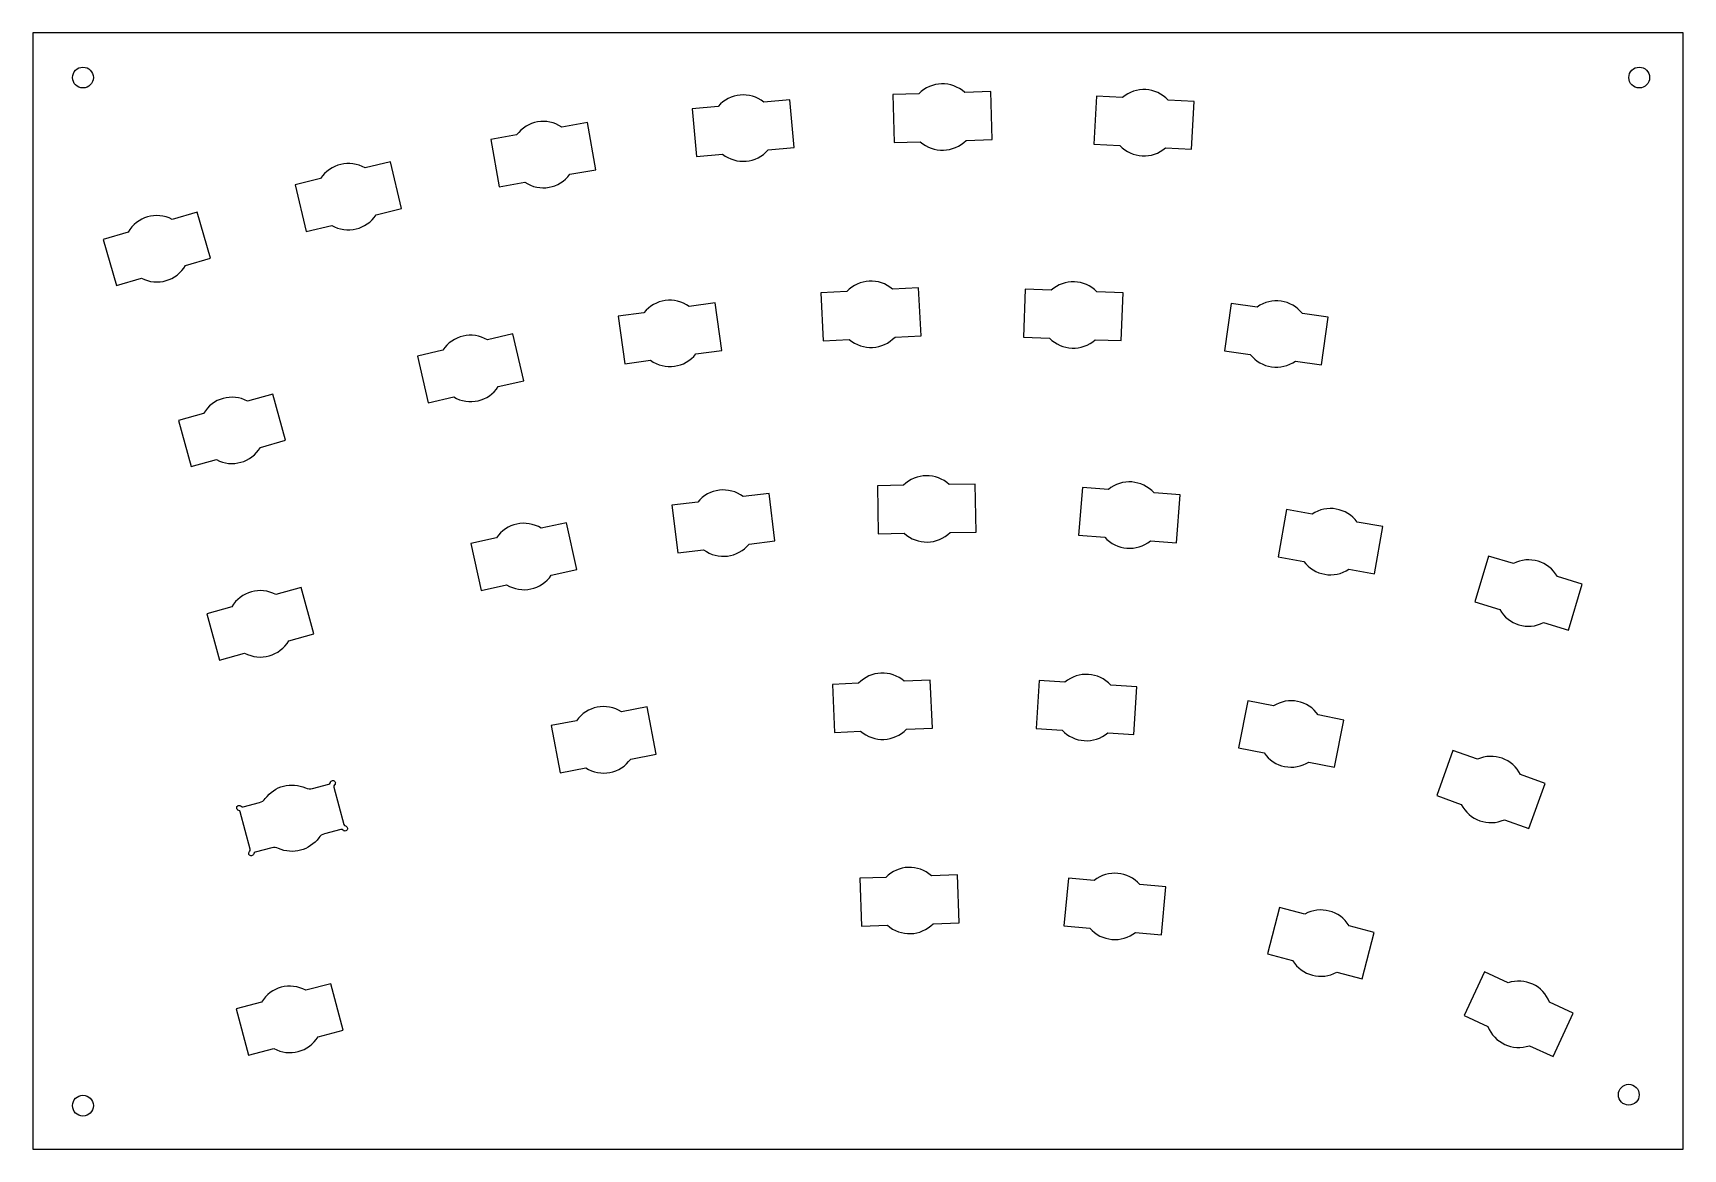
# Model space of a CAD drawing. Header units: millimetres. Extents: x -79 to 82, y -56 to 54.
import ezdxf

# ---------------------------------------------------------------- set-up
doc = ezdxf.new("R2010")
doc.units = ezdxf.units.MM
doc.layers.get('0').update_dxf_attribs({"linetype": 'CONTINUOUS'})

msp = doc.modelspace()

# ---------------------------------------------------------------- linework, layer by layer
msp.add_lwpolyline([(-79.39, 53.59), (-79.39, -55.76), (82.35, -55.76), (82.35, 53.59)], close=True)
for points in [[(7.59, 42.94, 0.400892), (12.08, 43.07), (14.63, 43.15), (14.49, 47.85), (11.94, 47.77, 0.400892), (7.45, 47.64), (4.9, 47.56), (5.04, 42.86)], [(-12.23, 46.4), (-14.77, 46.17), (-14.35, 41.49), (-11.8, 41.72, 0.400892), (-7.33, 42.13), (-4.78, 42.37), (-5.21, 47.05), (-7.76, 46.81, 0.400892)], [(31.63, 42.33), (34.18, 42.19), (34.43, 46.88), (31.88, 47.02, 0.400892), (27.4, 47.26), (24.85, 47.39), (24.6, 42.7), (27.15, 42.56, 0.400892)], [(-27.56, 44.37, 0.400892), (-31.98, 43.6), (-34.5, 43.16), (-33.69, 38.53), (-31.17, 38.97, 0.400892), (-26.75, 39.74), (-24.23, 40.18), (-25.04, 44.81)], [(-44.35, 40.95), (-46.84, 40.36, 0.400892), (-51.2, 39.32), (-53.69, 38.72), (-52.6, 34.15), (-50.11, 34.74, 0.400892), (-45.75, 35.78), (-43.26, 36.38)], [(-70.06, 34.07), (-72.52, 33.36), (-71.2, 28.84), (-68.75, 29.56, 0.400892), (-64.44, 30.82), (-61.98, 31.53), (-63.3, 36.04), (-65.75, 35.33, 0.400892)], [(5.11, 23.8), (7.66, 23.93), (7.42, 28.62), (4.87, 28.49, 0.400892), (0.38, 28.26), (-2.17, 28.13), (-1.92, 23.43), (0.63, 23.56, 0.400892)], [(24.74, 23.54), (27.29, 23.45), (27.46, 28.14), (24.9, 28.23, 0.400892), (20.42, 28.39), (17.86, 28.48), (17.7, 23.78), (20.25, 23.69, 0.400892)], [(-14.41, 22.14), (-11.88, 22.49), (-12.53, 27.14), (-15.06, 26.79, 0.400892), (-19.51, 26.18), (-22.04, 25.83), (-21.39, 21.17), (-18.86, 21.52, 0.400892)], [(45.04, 26.1, 0.400892), (40.6, 26.74), (38.07, 27.1), (37.4, 22.45), (39.93, 22.09, 0.400892), (44.37, 21.45), (46.9, 21.08), (47.57, 25.73)], [(-34.84, 23.52, 0.400892), (-39.21, 22.51), (-41.7, 21.93), (-40.64, 17.35), (-38.15, 17.93, 0.400892), (-33.78, 18.94), (-31.29, 19.52), (-32.35, 24.1)], [(-63.87, 11.1), (-61.41, 11.79, 0.400892), (-57.09, 12.99), (-54.62, 13.68), (-55.89, 18.2), (-58.35, 17.52, 0.400892), (-62.67, 16.31), (-65.13, 15.63)], [(13.06, 4.69), (12.98, 9.39), (10.43, 9.35, 0.400892), (5.94, 9.27), (3.38, 9.23), (3.46, 4.53), (6.02, 4.57, 0.400892), (10.51, 4.65)], [(-13.65, 2.95, 0.400892), (-9.19, 3.51), (-6.66, 3.82), (-7.23, 8.48), (-9.77, 8.17, 0.400892), (-14.23, 7.62), (-16.76, 7.31), (-16.19, 2.64)], [(23.48, 9.07), (23.11, 4.38), (25.66, 4.18, 0.400892), (30.14, 3.84), (32.69, 3.64), (33.05, 8.33), (30.5, 8.53, 0.400892), (26.02, 8.87)], [(45.18, 1.82, 0.400892), (49.6, 1.05), (52.12, 0.6), (52.93, 5.23), (50.41, 5.67, 0.400892), (45.99, 6.45), (43.47, 6.89), (42.66, 2.26)], [(-28.58, 0.47), (-26.08, 1.02), (-27.08, 5.61), (-29.57, 5.07, 0.400892), (-33.96, 4.12), (-36.46, 3.57), (-35.46, -1.02), (-32.96, -0.48, 0.400892)], [(64.38, -2.89, 0.400892), (68.68, -4.18), (71.13, -4.91), (72.48, -0.41), (70.03, 0.33, 0.400892), (65.73, 1.61), (63.28, 2.34), (61.93, -2.16)], [(-55.58, -1.43, 0.400892), (-59.9, -2.64), (-62.36, -3.32), (-61.1, -7.85), (-58.64, -7.17, 0.400892), (-54.31, -5.96), (-51.85, -5.28), (-53.11, -0.75)], [(-0.81, -14.94), (1.74, -14.82, 0.400892), (6.23, -14.62), (8.78, -14.51), (8.57, -9.82), (6.02, -9.93, 0.400892), (1.53, -10.13), (-1.02, -10.24)], [(25.96, -14.99), (28.51, -15.15), (28.81, -10.46), (26.26, -10.3, 0.400892), (21.77, -10.02), (19.23, -9.86), (18.93, -14.55), (21.48, -14.71, 0.400892)], [(-18.3, -17.06), (-19.19, -12.45), (-21.7, -12.93, 0.400892), (-26.11, -13.79), (-28.61, -14.27), (-27.72, -18.89), (-25.21, -18.4, 0.400892), (-20.8, -17.55)], [(45.68, -17.84), (48.19, -18.34), (49.11, -13.73), (46.6, -13.23, 0.400892), (42.2, -12.35), (39.7, -11.85), (38.77, -16.45), (41.28, -16.95, 0.400892)], [(62.2, -17.57), (59.79, -16.7), (58.21, -21.13), (60.61, -21.99, 0.400892), (64.84, -23.5), (67.25, -24.37), (68.83, -19.94), (66.43, -19.08, 0.400892)], [(-49.83, -20.09, 0.284915), (-49.89, -20.3), (-48.92, -23.96, 0.284915), (-48.76, -24.11, -1.39196), (-49, -24.52, 0.284915), (-49.2, -24.46), (-50.82, -24.88, 0.172107), (-51.37, -25.26, -0.354722), (-55.33, -26.31, 0.172107), (-55.99, -26.25), (-57.61, -26.68, 0.284915), (-57.75, -26.83, -1.39196), (-58.16, -26.6, 0.284915), (-58.1, -26.39), (-59.07, -22.73, 0.284915), (-59.22, -22.58, -1.39196), (-58.99, -22.17, 0.284915), (-58.78, -22.23), (-57.17, -21.81, 0.172107), (-56.62, -21.43, -0.354722), (-52.66, -20.38, 0.172107), (-51.99, -20.44), (-50.38, -20.01, 0.284915), (-50.24, -19.86, -1.39196)], [(1.65, -29.22), (1.81, -33.92), (4.36, -33.83, 0.400892), (8.85, -33.68), (11.4, -33.6), (11.25, -28.9), (8.69, -28.99, 0.400892), (4.21, -29.14)], [(24.21, -34.12, 0.400892), (28.69, -34.53), (31.23, -34.76), (31.66, -30.08), (29.11, -29.85, 0.400892), (24.64, -29.44), (22.1, -29.21), (21.67, -33.89)], [(42.8, -32.09), (41.61, -36.64), (44.08, -37.29, 0.400892), (48.42, -38.43), (50.89, -39.07), (52.08, -34.53), (49.61, -33.88, 0.400892), (45.27, -32.74)], [(69.27, -41.37, 0.400892), (65.2, -39.48), (62.88, -38.41), (60.9, -42.67), (63.22, -43.75, 0.400892), (67.29, -45.64), (69.61, -46.71), (71.59, -42.45)], [(-51.44, -44.76), (-48.97, -44.1), (-50.18, -39.56), (-52.65, -40.21, 0.400892), (-56.99, -41.36), (-59.46, -42.02), (-58.25, -46.56), (-55.78, -45.91, 0.400892)]]:
    msp.add_lwpolyline(points, format="xyb", close=True)
for centre in [(-74.49, 49.22), (78.06, 49.22), (77.03, -50.44), (-74.49, -51.51)]:
    msp.add_circle(centre, 1.02)

doc.saveas('drawing.dxf')
